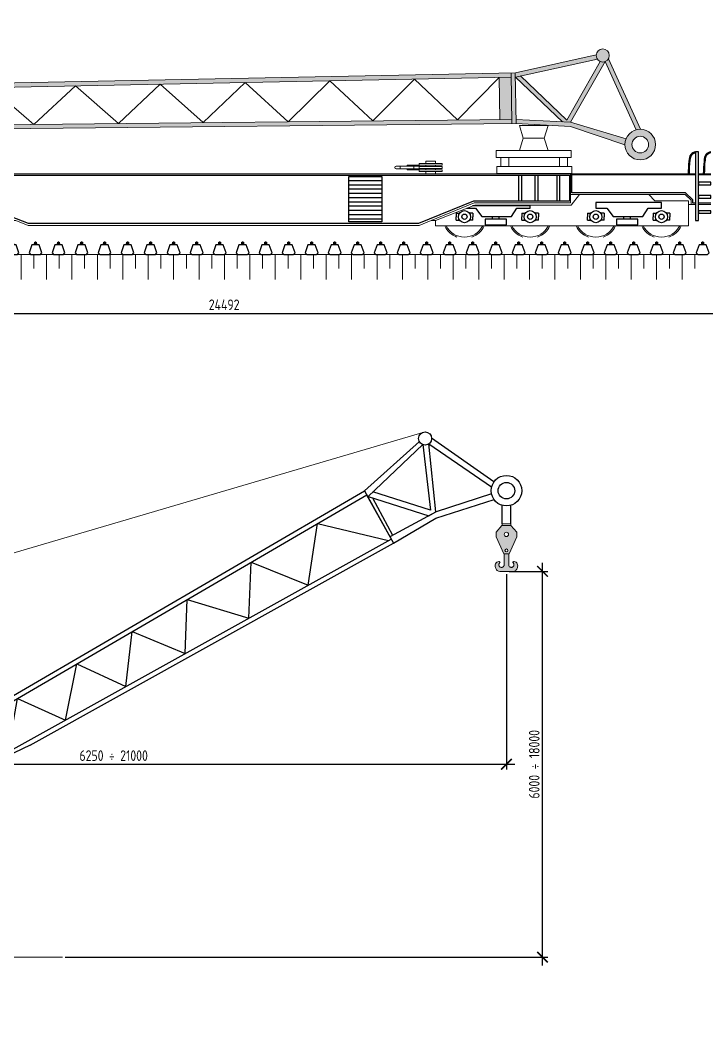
# Model space of a CAD drawing. Extents: x -47970 to 37163, y -191118 to -99096.
# Drawn here: x -26995 to -10782, y -162153 to -138522 of the extents above; entities that cross this region are included whole.
import ezdxf

# ---------------------------------------------------------------- set-up
doc = ezdxf.new("R2010")
doc.units = 0
doc.header["$LTSCALE"] = 45
doc.header["$MEASUREMENT"] = 0
doc.layers.get('0').update_dxf_attribs({"linetype": 'CONTINUOUS'})
doc.layers.get('Defpoints').update_dxf_attribs({"color": 40, "linetype": 'CONTINUOUS'})
for name, color, linetype, lineweight in [('2.Тонкая', 7, 'CONTINUOUS', 18), ('второстепенные', 7, 'CONTINUOUS', 25), ('линии', 7, 'CONTINUOUS', 35), ('размер', 7, 'CONTINUOUS', 20), ('штриховка', 7, 'CONTINUOUS', 9)]:
    doc.layers.add(name, color=color, linetype=linetype, lineweight=lineweight)
doc.layers.add('ЕДК500', color=250, linetype='CONTINUOUS')
doc.styles.add('ГОСТ 2.304', font='CS_Gost2304.shx')
doc.dimstyles.new('СПДС', dxfattribs={"dimscale": 100, "dimtxt": 2.5, "dimasz": 2.5, "dimexe": 1.25, "dimexo": 0.625, "dimtad": 1, "dimdec": 0, "dimrnd": 0.001, "dimtxsty": 'ГОСТ 2.304', "dimblk": 'ARCHTICK', "dimblk1": 'ARCHTICK', "dimblk2": 'ARCHTICK', "dimcen": 2.5, "dimdle": 2, "dimadec": 0, "dimazin": 2, "dimtfac": 0.75, "dimtdec": 4, "dimtmove": 1, "dimatfit": 3, "dimfxl": 1, "dimtolj": 1, "dimarcsym": 1})

# ---------------------------------------------------------------- blocks, each defined once
blk = doc.blocks.new('удлинённая стрела')
at = {"layer": 'штриховка', "ltscale": 2.222222, "true_color": 0xffffff}
h = blk.add_hatch(color=7, dxfattribs=at)
h.dxf.hatch_style = 1
h.paths.add_polyline_path([(0, 108, 0.414214), (-108, 0, 0.414214), (0, -108)])
h.paths.add_polyline_path([(0, 108), (0, -108, 0.414214), (108, 0, 0.414214)], flags=17)
h.paths.add_polyline_path([(4028, 791), (-19, 106, -0.466806), (108, 0, -0.421523), (-3, -108), (4072, -227)])
h.paths.add_polyline_path([(4128, 796), (4028, 791), (4072, -227), (4172, -223)])
h.paths.add_polyline_path([(22392, 1570), (22388, 1670), (4128, 796), (4132, 696)])
h.paths.add_polyline_path([(22435, 572), (4167, -123), (4172, -223), (22439, 472)])
h.paths.add_polyline_path([(22392, 1570), (22112, 1556), (22155, 561), (22435, 572)])
h.paths.add_polyline_path([(22488, 1674), (22388, 1670), (22439, 472), (22539, 476)])
h.paths.add_polyline_path([(24416, 2047, -0.162711), (24385, 2140, -0.016956), (24386, 2150), (22488, 1674), (22492, 1575)])
h.paths.add_polyline_path([(24694, 2140, 1), (24385, 2140, 1)])
h.paths.add_polyline_path([(24675, 2065, -0.172721), (24598, 1996), (25379, 408, -0.073214), (25483, 423)])
h.paths.add_polyline_path([(25122, 62, 1), (25843, 62, 1)])
h.paths.add_polyline_path([(25679, 62, -1), (25287, 62, -1)], flags=0)
h.paths.add_polyline_path([(25287, 62, 1), (25679, 62, 1)], flags=16)
h.paths.add_polyline_path([(23824, 543), (22535, 575), (22539, 476), (23823, 445), (25122, 48, -0.009823), (25122, 62, -0.089903), (25145, 189)])
h.paths.add_polyline_path([(24598, 1996, -0.190468), (24484, 1996), (23737, 591), (22617, 1605), (22492, 1575), (23635, 548), (23824, 543)])
at = {"linetype": 'Continuous'}
for p, q in [((4028, 791), (-19, 106)), ((4072, -227), (-3, -108))]:
    blk.add_line(p, q, dxfattribs=at)
blk.add_circle((0, 0), 108, dxfattribs=at)
at = {"layer": '2.Тонкая', "linetype": 'Continuous'}
for p, q in [((4028, 791), (22492, 1675)), ((4132, 696), (22392, 1570)), ((4072, -227), (22539, 476)), ((4167, -123), (22435, 572))]:
    blk.add_line(p, q, dxfattribs=at)
at = {"layer": '2.Тонкая', "linetype": 'Continuous', "ltscale": 2.222222}
for p, q in [((22388, 1670), (22439, 471)), ((22488, 1674), (22539, 476)), ((22492, 1575), (23635, 548)), ((22617, 1605), (23737, 591)), ((4028, 791), (4072, -227)), ((4128, 795), (4172, -223))]:
    blk.add_line(p, q, dxfattribs=at)
for points in [[(22492, 1675), (24386, 2150)], [(22492, 1575), (24416, 2047)], [(24484, 1996), (23737, 591)], [(24598, 1996), (23824, 543)], [(25379, 408), (24598, 1996)], [(25483, 423), (24675, 2065)], [(4132, 696), (4132, 696), (5167, -85), (6130, 791), (7165, 0), (8128, 887), (9164, 67), (10126, 983), (11163, 143), (12123, 1078), (13161, 219), (14121, 1174), (15160, 295), (16119, 1269), (17158, 371), (18116, 1365), (19157, 447), (20114, 1461), (21155, 523), (22112, 1556), (22155, 561)], [(22531, 575), (23824, 543), (25145, 189)], [(22539, 476), (23823, 445), (25122, 48)]]:
    blk.add_lwpolyline(points, dxfattribs=at)
at = {"layer": '2.Тонкая', "linetype": 'Continuous'}
blk.add_lwpolyline([(25145, 189), (23824, 543), (22535, 575)], dxfattribs=at)
for centre, radius in [((24540, 2140), 155), ((25483, 62), 361), ((25483, 62), 196)]:
    blk.add_circle(centre, radius, dxfattribs=at)
blk = doc.blocks.new('*U134')
at = {"color": 8, "lineweight": 20}
for centre in [(23843, 482), (25393, 482), (26943, 482), (28493, 482)]:
    blk.add_arc(centre, 482, 206.332, 333.6667, dxfattribs=at)
at = {"layer": '2.Тонкая', "ltscale": 2.222222}
for p, q in [((25230, 2338), (25726, 2338)), ((22931, 1698), (22931, 1667)), ((23156, 1698), (23156, 1667)), ((22931, 1623), (22931, 1592)), ((23156, 1623), (23156, 1592))]:
    blk.add_line(p, q, dxfattribs=at)
at = {"layer": '2.Тонкая', "ltscale": 1000}
for p, q in [((7039, 1494), (29298, 1494)), ((29370, 1494), (29656, 1494)), ((29053, 1009), (26345, 1009)), ((26358, 758), (26559, 1009)), ((28197, 1009), (28339, 860)), ((29197, 873), (29053, 1009)), ((23160, 389), (24088, 758)), ((24088, 758), (26358, 758)), ((28339, 860), (29133, 860)), ((29133, 860), (29133, 772)), ((29197, 772), (29197, 873)), ((29656, 772), (29370, 772))]:
    blk.add_line(p, q, dxfattribs=at)
at = {"layer": '2.Тонкая', "ltscale": 2.222222}
for points in [[(25229, 2338), (25139, 2638), (25820, 2638), (25726, 2338), (25819, 2045), (25140, 2045)], [(24595, 2045), (26364, 2045), (26364, 1880), (24595, 1880)], [(22329, 1611), (22647, 1611), (22647, 1679), (22329, 1679)], [(22488, 1679), (22772, 1679), (22772, 1698), (22488, 1698)], [(22772, 1698), (23315, 1698), (23315, 1742), (22772, 1742)], [(22772, 1623), (23315, 1623), (23315, 1667), (22772, 1667)], [(22931, 1742), (23156, 1742), (23156, 1796), (22931, 1796)], [(24605, 1664), (26374, 1664), (26374, 1499), (24605, 1499)], [(24704, 1664), (24890, 1664), (24890, 1880), (24704, 1880)], [(26274, 1664), (26089, 1664), (26089, 1880), (26274, 1880)], [(22488, 1611), (22772, 1611), (22772, 1592), (22488, 1592)], [(22772, 1592), (23315, 1592), (23315, 1548), (22772, 1548)], [(22931, 1548), (23156, 1548), (23156, 1494), (22931, 1494)]]:
    blk.add_lwpolyline(points, close=True, dxfattribs=at)
blk.add_lwpolyline([(22329, 1679), (22233, 1679, 0.934514), (22233, 1611), (22329, 1611)], format="xyb", close=True, dxfattribs=at)
at = {"layer": '2.Тонкая', "ltscale": 1000}
for points in [[(26345, 1494), (26345, 806), (24076, 806), (23060, 389)], [(7039, 772), (7215, 772), (7215, 268), (13189, 268), (13189, 389), (13258, 389), (13545, 273), (22777, 273), (23060, 389), (23160, 389), (23160, 268), (29133, 268), (29133, 772), (29298, 772)]]:
    blk.add_lwpolyline(points, dxfattribs=at)
for centre, start, end in [((23843, 482), 204.6252, 249.9463), ((23843, 482), 290.0524, 335.3736), ((25393, 482), 204.6252, 249.9463), ((25393, 482), 290.0524, 335.3736), ((26943, 482), 204.6252, 249.9463), ((26943, 482), 290.0524, 335.3736), ((28493, 482), 204.6252, 249.9463), ((28493, 482), 290.0524, 335.3736)]:
    blk.add_arc(centre, 513, start, end, dxfattribs=at)
at = {"layer": 'второстепенные', "color": 9, "ltscale": 1000, "true_color": 0xb7b7b7}
for p, q in [((21894, 1329), (21113, 1329)), ((21894, 1229), (21113, 1229)), ((21894, 1129), (21113, 1129)), ((21894, 1028), (21113, 1028)), ((21894, 928), (21113, 928)), ((21894, 827), (21113, 827)), ((21894, 727), (21113, 727)), ((21894, 626), (21113, 626)), ((21894, 526), (21113, 526)), ((23646, 567), (23728, 567)), ((23646, 567), (23646, 482)), ((23646, 397), (23646, 482)), ((24041, 567), (23959, 567)), ((24041, 567), (24041, 482)), ((24041, 397), (24041, 482)), ((25196, 567), (25278, 567)), ((25196, 567), (25196, 482)), ((25196, 397), (25196, 482)), ((25591, 567), (25509, 567)), ((25591, 567), (25591, 482)), ((25591, 397), (25591, 482)), ((26746, 567), (26828, 567)), ((26746, 567), (26746, 482)), ((26746, 397), (26746, 482)), ((27141, 567), (27059, 567)), ((27141, 567), (27141, 482)), ((27141, 397), (27141, 482)), ((28296, 567), (28378, 567)), ((28296, 567), (28296, 482)), ((28296, 567), (28378, 567)), ((28296, 567), (28296, 482)), ((28296, 397), (28296, 482)), ((28296, 397), (28296, 482)), ((28691, 567), (28609, 567)), ((28691, 567), (28609, 567)), ((28691, 567), (28691, 482)), ((28691, 567), (28691, 482)), ((28691, 397), (28691, 482)), ((28691, 397), (28691, 482)), ((21894, 426), (21113, 426)), ((23646, 397), (23728, 397)), ((24041, 397), (23959, 397)), ((25196, 397), (25278, 397)), ((25591, 397), (25509, 397)), ((26746, 397), (26828, 397)), ((27141, 397), (27059, 397)), ((28296, 397), (28378, 397)), ((28296, 397), (28378, 397)), ((28691, 397), (28609, 397)), ((28691, 397), (28609, 397))]:
    blk.add_line(p, q, dxfattribs=at)
for points in [[(29370, 2014), (29298, 2014), (29298, 394), (29370, 394)], [(26319, 1459), (26319, 852), (24054, 852), (22761, 322), (13552, 323), (12196, 852), (10029, 852), (10029, 1459)], [(21894, 359), (21113, 359), (21113, 1430), (21894, 1430)], [(25187, 852), (25130, 852), (25130, 1459), (25187, 1459)], [(25572, 852), (25515, 852), (25515, 1459), (25572, 1459)], [(26089, 852), (26033, 852), (26033, 1459), (26089, 1459)], [(29656, 1296), (29370, 1296), (29370, 1238), (29656, 1238)], [(29656, 979), (29370, 979), (29370, 921), (29656, 921)], [(24503, 488), (24658, 488), (24658, 425), (24503, 425)], [(27603, 488), (27758, 488), (27758, 425), (27603, 425)], [(29656, 623), (29370, 623), (29370, 564), (29656, 564)], [(24330, 287), (24834, 287), (24834, 425), (24330, 425)], [(27430, 287), (27934, 287), (27934, 425), (27430, 425)]]:
    blk.add_lwpolyline(points, close=True, dxfattribs=at)
for points in [[(29298, 801), (29236, 801), (29236, 881), (29059, 1049), (26374, 1049), (26374, 1475), (29298, 1475)], [(29370, 1475), (29656, 1475)], [(23897, 682), (24106, 682), (24250, 488), (24952, 488), (25082, 683), (25393, 683), (25393, 735), (24032, 735)], [(26943, 818), (26943, 682), (27206, 682), (27350, 488), (28052, 488), (28182, 683), (28493, 683), (28493, 818), (26943, 818)], [(29656, 801), (29370, 801)]]:
    blk.add_lwpolyline(points, dxfattribs=at)
for centre, radius in [((23843, 482), 143), ((23843, 482), 62.7), ((25393, 482), 143), ((25393, 482), 62.7), ((26943, 482), 143), ((26943, 482), 62.7), ((28493, 482), 143), ((28493, 482), 143), ((28493, 482), 62.7), ((28493, 482), 62.7)]:
    blk.add_circle(centre, radius, dxfattribs=at)
for points in [[(29298, 2014), (29184, 1954), (29140, 1795), (29122, 1494)], [(29298, 1992), (29199, 1932), (29163, 1819), (29146, 1494)], [(29656, 2014), (29543, 1954), (29498, 1795), (29480, 1494)], [(29656, 1992), (29557, 1932), (29521, 1819), (29504, 1494)]]:
    blk.add_spline(points, degree=3, dxfattribs=at)
at = {"layer": 'ЕДК500', "rotation": 358.4120136501896}
blk.add_blockref('удлинённая стрела', (2517, 2829), dxfattribs=at)
blk = doc.blocks.new('A$C37834B56')
at = {"layer": 'второстепенные'}
for p, q in [((56, 15), (114, 15)), ((56, 0), (56, 15)), ((114, 0), (56, 0)), ((104, 42), (66, 42)), ((66, 42), (66, 15)), ((66, 42), (75, 38)), ((66, 15), (75, 19)), ((66, 15), (104, 15)), ((75, 42), (95, 42)), ((84, 42), (75, 38)), ((75, 38), (75, 19)), ((84, 15), (75, 19)), ((80, 47), (90, 47)), ((86, 42), (95, 38)), ((86, 15), (95, 19)), ((104, 42), (95, 38)), ((95, 19), (95, 38)), ((104, 15), (95, 19)), ((104, 15), (104, 42)), ((114, 15), (114, 0))]:
    blk.add_line(p, q, dxfattribs=at)
for centre, start, end in [((80, 42), 90, 180), ((90, 42), 0, 90)]:
    blk.add_arc(centre, 5, start, end, dxfattribs=at)
blk = doc.blocks.new('A$C06FD76E9')
at = {"layer": 'второстепенные', "ltscale": 1000}
blk.add_lwpolyline([(-85, -230), (-123, -192), (-56, 0), (114, 0), (182, -192), (144, -230)], close=True, dxfattribs=at)
blk = doc.blocks.new('*U259')
at = {"layer": '2.Тонкая', "ltscale": 1000, "xscale": -1}
for p in [(-186, 41), (357, 41), (357, 41)]:
    blk.add_blockref('A$C37834B56', p, dxfattribs=at)
at = {"layer": 'второстепенные', "ltscale": 1000, "xscale": -1}
for p in [(-242, 25), (301, 25), (301, 25)]:
    blk.add_blockref('A$C06FD76E9', p, dxfattribs=at)
blk = doc.blocks.new('*U260')
at = {"layer": 'линии', "color": 0, "linetype": 'ByBlock', "lineweight": -2, "transparency": 16777216}
for p in [(20634, 0), (21177, 0), (21720, 0), (22263, 0), (22806, 0), (23349, 0), (23892, 0), (24435, 0), (24978, 0), (25521, 0), (26064, 0), (26607, 0), (27150, 0), (27693, 0), (28236, 0), (28779, 0), (29322, 0), (29865, 0), (30408, 0), (30951, 0), (31494, 0), (32037, 0), (32580, 0), (33123, 0), (33666, 0), (34209, 0), (34752, 0), (35295, 0), (35838, 0), (36381, 0), (36924, 0)]:
    blk.add_blockref('*U259', p, dxfattribs=at)
blk = doc.blocks.new('*U257')
at = {"layer": '2.Тонкая', "color": 56, "ltscale": 1000, "true_color": 0x808000}
for p, q in [((-150, 295), (-150, -295)), ((-150, 295), (450, 295)), ((150, 295), (150, -35))]:
    blk.add_line(p, q, dxfattribs=at)
blk = doc.blocks.new('*U258')
at = {"layer": 'линии', "color": 0, "linetype": 'ByBlock', "lineweight": -2, "transparency": 16777216}
for p in [(20400, 0), (21000, 0), (21600, 0), (22200, 0), (22800, 0), (23400, 0), (24000, 0), (24600, 0), (25200, 0), (25800, 0), (26400, 0), (27000, 0), (27600, 0), (28200, 0), (28800, 0), (29400, 0), (30000, 0), (30600, 0), (31200, 0), (31800, 0), (32400, 0), (33000, 0), (33600, 0), (34200, 0), (34800, 0), (35400, 0), (36000, 0), (36600, 0)]:
    blk.add_blockref('*U257', p, dxfattribs=at)
blk = doc.blocks.new('_ArchTick')
at = {"color": 0, "linetype": 'ByBlock', "lineweight": 30, "const_width": 0.15}
blk.add_lwpolyline([(-0.5, -0.5), (0.5, 0.5)], dxfattribs=at)
blk = doc.blocks.new('*D265')
at = {"layer": 'Defpoints', "color": 0, "ltscale": 2.222222, "transparency": 16777216}
for p in [(-34423, -142714), (-9931, -142734), (-9931, -145449)]:
    blk.add_point(p, dxfattribs=at)
at = {"layer": 'размер', "color": 0, "lineweight": -2, "ltscale": 2.222222, "transparency": 16777216}
for p, q in [((-34423, -142777), (-34423, -145574)), ((-9931, -142797), (-9931, -145574)), ((-34623, -145449), (-9731, -145449))]:
    blk.add_line(p, q, dxfattribs=at)
at = {"layer": 'размер', "color": 0, "lineweight": -2, "ltscale": 2.222222, "transparency": 16777216, "xscale": 250, "yscale": 250, "zscale": 250, "rotation": 180}
blk.add_blockref('_ArchTick', (-34423, -145449), dxfattribs=at)
at = {"layer": 'размер', "color": 0, "lineweight": -2, "ltscale": 2.222222, "transparency": 16777216, "xscale": 250, "yscale": 250, "zscale": 250}
blk.add_blockref('_ArchTick', (-9931, -145449), dxfattribs=at)
at = {"layer": 'размер', "color": 0, "ltscale": 2.222222, "transparency": 16777216, "insert": (-22177, -145244), "char_height": 250, "attachment_point": 5, "style": 'ГОСТ 2.304'}
blk.add_mtext('\\A1;24492', dxfattribs=at)
blk = doc.blocks.new('крюк ЕДК500')
at = {"layer": 'штриховка', "ltscale": 2.222222}
h = blk.add_hatch(color=256, dxfattribs=at)
h.dxf.hatch_style = 1
h.paths.add_polyline_path([(105, 1085), (10, 1085), (227, 949)])
h.paths.add_polyline_path([(38, 841, -0.690624), (-50, 874, -0.098887), (-46, 893), (-194, 985), (-245, 928), (-245, 815), (-230, 781), (129, 557), (208, 734)])
h.paths.add_polyline_path([(-91, 474), (-64, 413), (0, 413), (5, 413)])
h = blk.add_hatch(color=2, dxfattribs=at)
h.dxf.hatch_style = 1
h.paths.add_polyline_path([(245, 928), (227, 949), (10, 1085), (6, 1085), (-99, 1085), (-105, 1085), (-194, 985), (-46, 893, -0.820024), (50, 874, -0.182995), (38, 841), (208, 734), (245, 815)])
h.paths.add_polyline_path([(-230, 781), (-91, 474), (5, 413), (64, 413), (129, 557)])
h.paths.add_polyline_path([(35, 496, -1), (-35, 496, -1)], flags=16)
at = {"layer": 'штриховка', "ltscale": 2.222222, "true_color": 0xffffff}
h = blk.add_hatch(color=7, dxfattribs=at)
h.dxf.hatch_style = 1
edge = h.paths.add_edge_path()
edge.add_spline(control_points=[(158, 0), (180, 5), (214, 13), (244, 52), (261, 89), (267, 134), (262, 181), (229, 219), (191, 234), (164, 231), (152, 222), (151, 207), (162, 201), (171, 187), (179, 168), (178, 146), (172, 130), (164, 117), (153, 106), (136, 97), (118, 94), (102, 96), (88, 101), (72, 111), (60, 126), (53, 146), (53, 177), (53, 217), (53, 251), (53, 264)], knot_values=[1, 1, 1, 1, 64.598148, 102.252315, 143.558916, 186.714976, 235.917349, 281.33454, 331.508406, 349.518034, 361.58195, 375.44827, 384.124752, 397.946455, 422.653102, 446.763702, 460.140732, 474.026092, 491.436944, 508.065747, 530.208139, 543.627937, 558.237211, 572.487572, 601.839098, 613.081689, 633.93674, 694.162473, 734.494594, 734.494594, 734.494594, 734.494594], weights=[1, 1, 1, 1, 1, 1, 1, 1, 1, 1, 1, 1, 1, 1, 1, 1, 1, 1, 1, 1, 1, 1, 1, 1, 1, 1, 1, 1, 1, 1], degree=3, periodic=0)
edge.add_spline(control_points=[(53, 264), (53, 314), (53, 364), (53, 413)], knot_values=[0, 0, 0, 0, 1, 1, 1, 1], weights=[1, 1, 1, 1], degree=3, periodic=0)
edge.add_line((53, 413), (0, 413))
edge.add_line((0, 413), (0, 0))
edge.add_spline(control_points=[(0, 0), (53, 0), (106, 0), (158, 0)], knot_values=[734.494594, 734.494594, 734.494594, 734.494594, 734.994594, 734.994594, 734.994594, 734.994594], weights=[1, 1, 1, 1], degree=3, periodic=0)
edge = h.paths.add_edge_path()
edge.add_line((0, 413), (-53, 413))
edge.add_spline(control_points=[(-53, 413), (-53, 364), (-53, 314), (-53, 264)], knot_values=[1468.989189, 1468.989189, 1468.989189, 1468.989189, 1469.989189, 1469.989189, 1469.989189, 1469.989189], weights=[1, 1, 1, 1], degree=3, periodic=0)
edge.add_spline(control_points=[(-53, 264), (-53, 251), (-53, 217), (-53, 177), (-53, 146), (-60, 126), (-72, 111), (-88, 101), (-102, 96), (-118, 94), (-136, 97), (-153, 106), (-164, 117), (-172, 130), (-178, 146), (-179, 168), (-171, 187), (-162, 201), (-151, 207), (-152, 222), (-164, 231), (-191, 234), (-229, 219), (-262, 181), (-267, 134), (-261, 89), (-244, 52), (-214, 13), (-180, 5), (-158, 0)], knot_values=[735.494594, 735.494594, 735.494594, 735.494594, 775.826716, 836.052448, 856.9075, 868.150091, 897.501617, 911.751978, 926.361252, 939.78105, 961.923442, 978.552244, 995.963097, 1009.848457, 1023.225487, 1047.336087, 1072.042734, 1085.864437, 1094.540919, 1108.407239, 1120.471155, 1138.480783, 1188.654649, 1234.07184, 1283.274213, 1326.430273, 1367.736874, 1405.391041, 1468.989189, 1468.989189, 1468.989189, 1468.989189], weights=[1, 1, 1, 1, 1, 1, 1, 1, 1, 1, 1, 1, 1, 1, 1, 1, 1, 1, 1, 1, 1, 1, 1, 1, 1, 1, 1, 1, 1, 1], degree=3, periodic=0)
edge.add_spline(control_points=[(-158, 0), (-106, 0), (-53, 0), (0, 0)], knot_values=[734.994594, 734.994594, 734.994594, 734.994594, 735.494594, 735.494594, 735.494594, 735.494594], weights=[1, 1, 1, 1], degree=3, periodic=0)
edge.add_line((0, 0), (0, 413))
at = {"layer": '2.Тонкая', "ltscale": 2.222222}
blk.add_lwpolyline([(-6, 1085), (-105, 1085), (-245, 928), (-245, 815), (-64, 413), (0, 413), (64, 413), (245, 815), (245, 928), (105, 1085), (6, 1085)], dxfattribs=at)
blk.add_lwpolyline([(-99, 1085), (100, 1085), (100, 1121), (-99, 1121)], close=True, dxfattribs=at)
for centre, radius in [((0, 874), 50.2), ((0, 496), 34.8)]:
    blk.add_circle(centre, radius, dxfattribs=at)
at = {"layer": '2.Тонкая', "ltscale": 1000}
blk.add_open_spline([(53, 413), (53, 364), (53, 314), (53, 264), (53, 251), (53, 217), (53, 177), (53, 146), (60, 126), (72, 111), (88, 101), (102, 96), (118, 94), (136, 97), (153, 106), (164, 117), (172, 130), (178, 146), (179, 168), (171, 187), (162, 201), (151, 207), (152, 222), (164, 231), (191, 234), (229, 219), (262, 181), (267, 134), (261, 89), (244, 52), (214, 13), (180, 5), (158, 0), (53, 0), (-53, 0), (-158, 0), (-180, 5), (-214, 13), (-244, 52), (-261, 89), (-267, 134), (-262, 181), (-229, 219), (-191, 234), (-164, 231), (-152, 222), (-151, 207), (-162, 201), (-171, 187), (-179, 168), (-178, 146), (-172, 130), (-164, 117), (-153, 106), (-136, 97), (-118, 94), (-102, 96), (-88, 101), (-72, 111), (-60, 126), (-53, 146), (-53, 177), (-53, 217), (-53, 251), (-53, 264), (-53, 314), (-53, 364), (-53, 413)], degree=3, knots=[0, 0, 0, 0, 1, 1, 1, 41.332122, 101.557854, 122.412905, 133.655497, 163.007022, 177.257384, 191.866658, 205.286456, 227.428848, 244.05765, 261.468502, 275.353863, 288.730893, 312.841493, 337.54814, 351.369843, 360.046324, 373.912645, 385.976561, 403.986189, 454.160055, 499.577245, 548.779618, 591.935678, 633.24228, 670.896446, 734.494594, 734.494594, 734.494594, 735.494594, 735.494594, 735.494594, 799.092742, 836.746909, 878.05351, 921.209571, 970.411944, 1015.829134, 1066.003, 1084.012628, 1096.076544, 1109.942865, 1118.619346, 1132.441049, 1157.147696, 1181.258296, 1194.635326, 1208.520687, 1225.931539, 1242.560341, 1264.702733, 1278.122531, 1292.731805, 1306.982167, 1336.333692, 1347.576283, 1368.431335, 1428.657067, 1468.989189, 1468.989189, 1468.989189, 1469.989189, 1469.989189, 1469.989189, 1469.989189], dxfattribs=at)
blk = doc.blocks.new('A$C08EF5166')
at = {"linetype": 'Continuous'}
for p, q in [((2562, 4072), (9237, 11920)), ((2590, 3935), (9321, 11849)), ((9237, 11920), (10293, 10986)), ((3337, 3294), (10211, 11059)), ((3788, 3638), (10293, 10986)), ((8451, 10826), (10162, 11004)), ((8725, 9381), (8451, 10826)), ((7662, 8180), (7275, 9443)), ((7275, 9443), (8725, 9381)), ((6146, 8115), (7662, 8180)), ((6522, 6892), (6146, 8115)), ((5460, 5692), (5169, 6967)), ((5169, 6967), (6522, 6892)), ((4382, 4475), (4192, 5818)), ((4192, 5818), (5460, 5692)), ((3359, 3275), (3138, 4579)), ((3138, 4579), (4382, 4475)), ((2562, 4072), (-90, 59)), ((3395, 3244), (2515, 4000)), ((3788, 3638), (76, -76))]:
    blk.add_line(p, q, dxfattribs=at)
for points in [[(12051, 13136), (10320, 13625)], [(9237, 11920), (10076, 13449)], [(9366, 11825), (10869, 11874), (10996, 12014), (10301, 13470)], [(10176, 13410), (9366, 11825)], [(10176, 13410), (10858, 12006), (9437, 11965)], [(10301, 13470), (12038, 13007)], [(12091, 12848), (11002, 12021), (10165, 11099)], [(9320, 11847), (10296, 10983), (11038, 11875), (12193, 12747)], [(9475, 11830), (10214, 11153)]]:
    blk.add_lwpolyline(points, dxfattribs=at)
for centre, radius in [((10178, 13564), 155), ((12398, 13038), 361), ((12398, 13038), 196), ((0, 0), 108)]:
    blk.add_circle(centre, radius, dxfattribs=at)
blk = doc.blocks.new('*U267')
at = {"ltscale": 2.222222}
for p, q in [((18441, 10228), (18441, 10666)), ((18640, 10228), (18640, 10666))]:
    blk.add_line(p, q, dxfattribs=at)
at = {"layer": '2.Тонкая', "ltscale": 2.222222}
blk.add_line((-869, 7248), (16620, 12403), dxfattribs=at)
at = {"color": 1, "linetype": 'Continuous', "ltscale": 2.222222, "rotation": 340.6147774312637}
blk.add_blockref('A$C08EF5166', (2517, 2829), dxfattribs=at)
at = {"layer": 'ЕДК500'}
blk.add_blockref('крюк ЕДК500', (18540, 9107), dxfattribs=at)
blk = doc.blocks.new('*D280')
at = {"layer": 'Defpoints', "color": 0, "ltscale": 2.222222, "transparency": 16777216}
for p in [(-15515, -151539), (-34055, -155480), (-15515, -156091)]:
    blk.add_point(p, dxfattribs=at)
at = {"layer": 'размер', "color": 0, "lineweight": -2, "ltscale": 2.222222, "transparency": 16777216}
for p, q in [((-15515, -151602), (-15515, -156216)), ((-34055, -155542), (-34055, -156216)), ((-34255, -156091), (-15315, -156091))]:
    blk.add_line(p, q, dxfattribs=at)
at = {"layer": 'размер', "color": 0, "lineweight": -2, "ltscale": 2.222222, "transparency": 16777216, "xscale": 250, "yscale": 250, "zscale": 250, "rotation": 180}
blk.add_blockref('_ArchTick', (-34055, -156091), dxfattribs=at)
at = {"layer": 'размер', "color": 0, "lineweight": -2, "ltscale": 2.222222, "transparency": 16777216, "xscale": 250, "yscale": 250, "zscale": 250}
blk.add_blockref('_ArchTick', (-15515, -156091), dxfattribs=at)
at = {"layer": 'размер', "color": 0, "ltscale": 2.222222, "transparency": 16777216, "insert": (-24785, -155889), "char_height": 250, "attachment_point": 5, "style": 'ГОСТ 2.304'}
blk.add_mtext('\\A1;6250 ÷ 21000', dxfattribs=at)
blk = doc.blocks.new('*D281')
at = {"layer": 'Defpoints', "color": 0, "ltscale": 2.222222, "transparency": 16777216}
for p in [(-15515, -151539), (-14663, -151539), (-25992, -160646)]:
    blk.add_point(p, dxfattribs=at)
at = {"layer": 'размер', "color": 0, "lineweight": -2, "ltscale": 2.222222, "transparency": 16777216}
for p, q in [((-14663, -160846), (-14663, -151339)), ((-15453, -151539), (-14538, -151539)), ((-25930, -160646), (-14538, -160646))]:
    blk.add_line(p, q, dxfattribs=at)
at = {"layer": 'размер', "color": 0, "lineweight": -2, "ltscale": 2.222222, "transparency": 16777216, "xscale": 250, "yscale": 250, "zscale": 250}
for p, rotation in [((-14663, -151539), 90), ((-14663, -160646), 270)]:
    blk.add_blockref('_ArchTick', p, dxfattribs=dict(at, rotation=rotation))
at = {"layer": 'размер', "color": 0, "ltscale": 2.222222, "transparency": 16777216, "insert": (-14858, -156093), "char_height": 250, "attachment_point": 5, "rotation": 90, "style": 'ГОСТ 2.304'}
blk.add_mtext('\\A1;6000 ÷ 18000', dxfattribs=at)

msp = doc.modelspace()

# ---------------------------------------------------------------- linework, layer by layer
at = {"layer": 'размер', "ltscale": 2.222222}
msp.add_line((-39632.3, -160646.3), (-25992.3, -160646.3), dxfattribs=at)

# ---------------------------------------------------------------- block references
at = {"layer": 'ЕДК500'}
for name, p in [('*U134', (-40348.9, -143647.3)), ('*U267', (-34054.8, -160646.3))]:
    msp.add_blockref(name, p, dxfattribs=at)
at = {"layer": 'линии'}
for name, p in [('*U260', (-47535.4, -143852.3)), ('*U258', (-47819.8, -144350.5))]:
    msp.add_blockref(name, p, dxfattribs=at)

# ---------------------------------------------------------------- dimensions: what is measured, and where the dimension line sits
at = {"layer": 'размер', "ltscale": 2.222222}
dim = msp.add_linear_dim(base=(-9930.6, -145448.5), p1=(-34423, -142714.3), p2=(-9930.6, -142734.1), dimstyle='СПДС', override={"dimscale": 100}, dxfattribs=at)
dim.commit()
dim.dimension.update_dxf_attribs({"geometry": '*D265', "text_midpoint": (-22176.8, -145244.1)})
dim = msp.add_linear_dim(base=(-14663.1, -151539), p1=(-25992.3, -160646.3), p2=(-15515.2, -151539), angle=90, text='6000 ÷ 18000', dimstyle='СПДС', override={"dimscale": 100}, dxfattribs=at)
dim.commit()
dim.dimension.update_dxf_attribs({"geometry": '*D281', "text_midpoint": (-14857.8, -156092.7)})
dim = msp.add_linear_dim(base=(-15515.2, -156091.4), p1=(-34054.8, -155479.7), p2=(-15515.2, -151539), text='6250 ÷ 21000', dimstyle='СПДС', override={"dimscale": 100}, dxfattribs=at)
dim.commit()
dim.dimension.update_dxf_attribs({"geometry": '*D280', "text_midpoint": (-24785, -155889)})

doc.saveas('drawing.dxf')
